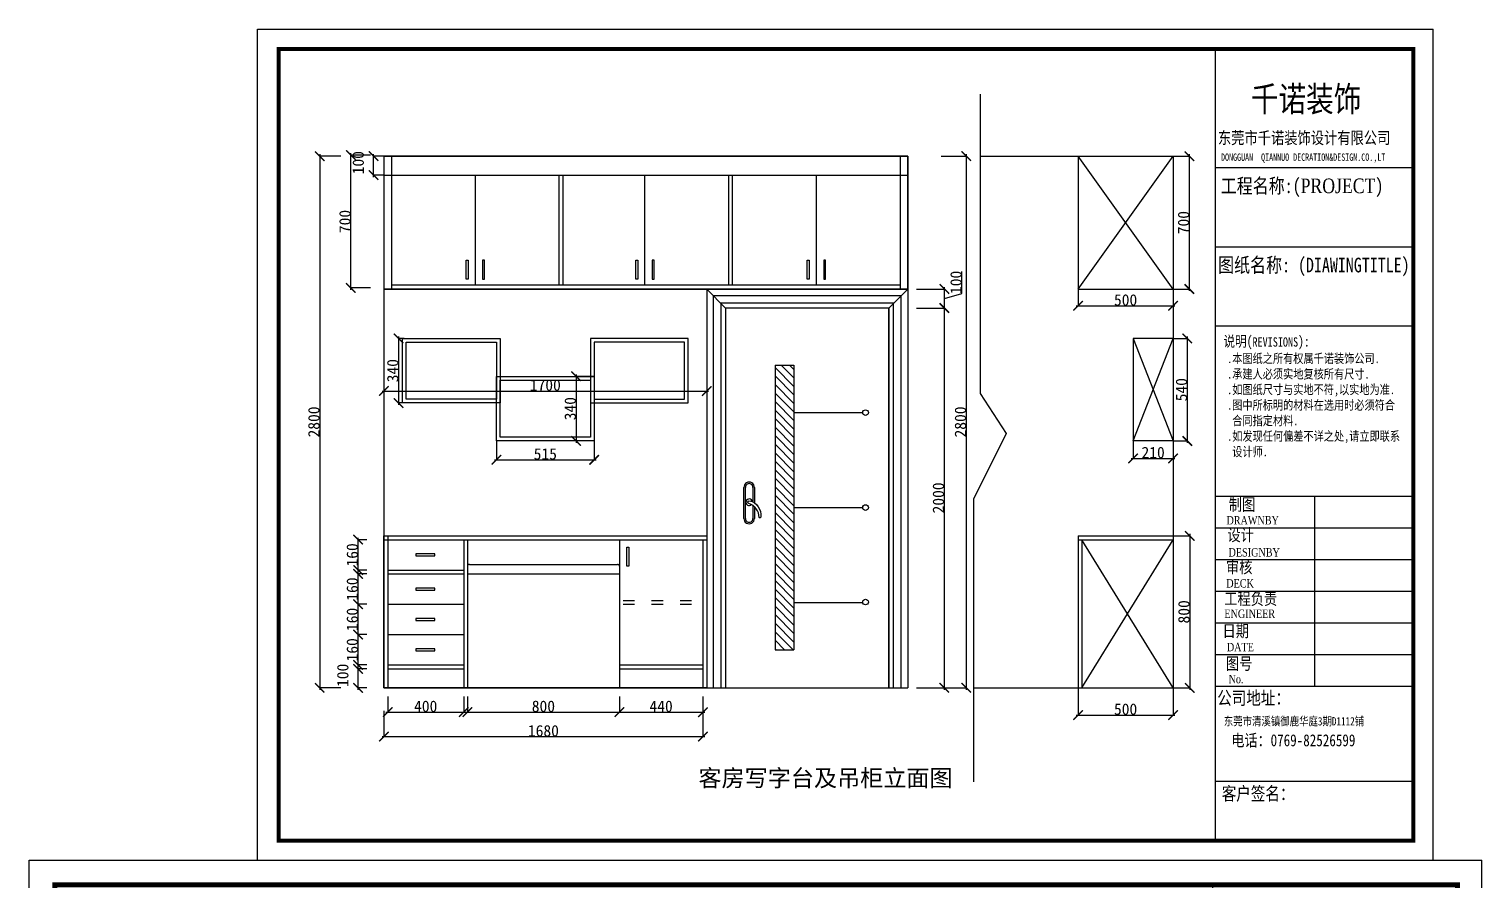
# Model space of a CAD drawing. Header units: millimetres. Extents: x 1149180 to 1411665549, y -85375798 to -28940.
# Drawn here: x 1174952 to 1182606, y -94123 to -89636 of the extents above; entities that cross this region are included whole.
import ezdxf

# ---------------------------------------------------------------- set-up
doc = ezdxf.new("R2010")
doc.units = ezdxf.units.MM
doc.header["$PDMODE"] = 35
doc.linetypes.add('ACAD_ISO03W100', pattern=[30, 12, -18])
for name, color, linetype in [('TEXT', 3, 'Continuous'), ('WALLA', 3, 'Continuous'), ('图框', 7, 'Continuous'), ('填充', 8, 'Continuous'), ('柜子', 3, 'Continuous')]:
    doc.layers.add(name, color=color, linetype=linetype)
doc.styles.add('150', font='SimSun.ttf', dxfattribs={"height": 150})
doc.styles.add('云', font='SimSun.ttf')
doc.styles.add('宋体字', font='NSimSun.ttf', dxfattribs={"width": 0.8, "height": 120})
doc.dimstyles.new('标准', dxfattribs={"dimtxt": 60, "dimasz": 50, "dimexe": 1, "dimexo": 1, "dimtad": 1, "dimdec": 0, "dimtxsty": '云', "dimblk": 'ARCHTICK', "dimcen": 50, "dimdle": 10, "dimclrd": 24, "dimclre": 22, "dimclrt": 24, "dimadec": 0, "dimazin": 0, "dimtfac": 1, "dimtdec": 0, "dimtmove": 1, "dimatfit": 3, "dimldrblk": 'OBLIQUE', "dimfxl": 1.25, "dimarcsym": 0})

# ---------------------------------------------------------------- blocks, each defined once
blk = doc.blocks.new('门把手')
for p, q in [((-334, -8.8), (-334, 154.6)), ((-326, -8.8), (-326, 154.6)), ((-286.8, 154.6), (-286.8, 77.9)), ((-278.8, 154.6), (-278.8, 73.2)), ((-286.8, 59.5), (-286.8, -8.8)), ((-278.8, 53.3), (-278.8, -8.8))]:
    blk.add_line(p, q)
blk.add_lwpolyline([(-304.8, 84.3, -0.388218), (-244.7, -1.8, -0.750063), (-254.1, -3.3, 0.340975), (-307.7, 69.1, -0.874176), (-305.5, 84.3, 0.003978)], format="xyb")
for centre, radius, start, end in [((-306.4, 155), 27.6, 359.04288, 180.95712), ((-306.4, 155), 19.6, 359.04288, 180.95712), ((-306.2, 76.3), 17.4, 8.66699, 313.81761), ((-306.4, -9.7), 27.6, 177.40558, 2.59442), ((-306.4, -9.7), 19.6, 177.40558, 2.59442)]:
    blk.add_arc(centre, radius, start, end)
blk = doc.blocks.new('3safdad')
at = {"layer": '图框', "color": 3}
for p, q in [((-132895, -152671), (-115431, -152671)), ((-132895, -165019), (-132895, -152671)), ((-115431, -165019), (-115431, -152671)), ((-115431, -165019), (-115431, -152671)), ((-115431, -165019), (-115431, -152671)), ((-132895, -165019), (-115431, -165019))]:
    blk.add_line(p, q, dxfattribs=at)
at = {"layer": '图框', "color": 8}
for p, q in [((-132895, -165019), (-132895, -152671)), ((-118665, -164725), (-118665, -152965)), ((-118665, -154729), (-115725, -154729)), ((-118665, -155905), (-115725, -155905)), ((-118665, -157081), (-115725, -157081)), ((-118665, -159609), (-115725, -159609)), ((-117195, -159609), (-117195, -162432)), ((-118665, -160080), (-115725, -160080)), ((-118665, -160550), (-115725, -160550)), ((-118665, -161020), (-115725, -161020)), ((-118665, -161491), (-115725, -161491)), ((-118665, -161961), (-115725, -161961)), ((-118665, -162432), (-115725, -162432)), ((-118665, -163843), (-115725, -163843))]:
    blk.add_line(p, q, dxfattribs=at)
at = {"layer": '图框', "color": 8, "const_width": 58.8}
blk.add_lwpolyline([(-132584, -164725), (-132584, -152965), (-115725, -152965), (-115725, -164725)], close=True, dxfattribs=at)
at = {"layer": '图框', "color": 1, "attachment_point": 1, "style": '宋体字'}
for s, insert, char_height, width in [('{\\fSimHei|b0|i0|c134|p2;\\H1.484x;千诺装饰}', (-118138, -153522), 253.24, 6613.24), ('{\\fSimSun|b0|i0|c134|p54;东莞市千诺装饰设计有限公司}', (-118627, -154196), 180.51, 4713.92), ('DONGGUAN  QIANNUO DECRATION&DESIGN.CO.,LT', (-118582, -154519), 109.4, 2856.92), ('{\\fSimSun|b0|i0|c134|p54;工程名称:(\\fTimes New Roman|b0|i0|c0|p18;PROJECT\\fSimSun|b0|i0|c134|p54;)}', (-118586, -154891), 217.63, 8266.55), ('{\\fSimSun|b0|i0|c134|p54;图纸名称: (}DIAWINGTITLE{\\fSimSun|b0|i0|c134|p54;)}', (-118625, -156067), 217.63, 8266.55), ('{\\fArial|b0|i0|c0|p32;\\H1.143x;     \\fSimSun|b0|i0|c134|p54;说明(\\fSimHei|b0|i0|c134|p2;\\H0.8749x;REVISIONS\\fSimSun|b0|i0|c134|p54;\\H1.143x;):\\P\\H0.8749x;    .本图纸之所有权属千诺装饰公司.\\P    .承建人必须实地复核所有尺寸.\\P    .如图纸尺寸与实地不符,以实地为准.\\P    .图中所标明的材料在选用时必须符合\\P     合同指定材料.\\P    .如发现任何偏差不详之处,请立即联系\\P     设计师.}', (-118792, -157230), 138.49, 5703.84), ('\\f黑体|b0|i0|c134|p2;制图', (-118467, -159643), 180.51, 4713.92), ('{\\fTimes New Roman|b0|i0|c0|p18;DRAWNBY}', (-118501, -159905), 124.76, 4713.92), ('\\f黑体|b0|i0|c134|p2;设计', (-118488, -160094), 180.51, 4713.92), ('{\\fTimes New Roman|b0|i0|c0|p18;DESIGNBY}', (-118470, -160382), 124.76, 4713.92), ('{\\fSimSun|b0|i0|c134|p54;审核}', (-118509, -160573), 180.51, 4713.92), ('\\fTimes New Roman|b0|i0|c0|p18;DECK', (-118504, -160842), 124.76, 4713.92), ('\\f黑体|b0|i0|c134|p2;工程负责', (-118535, -161042), 180.51, 4713.92), ('\\fTimes New Roman|b0|i0|c0|p18;ENGINEER', (-118532, -161294), 124.76, 4713.92), ('{\\fSimSun|b0|i0|c134|p54;日期}', (-118560, -161521), 180.51, 4713.92), ('{\\fTimes New Roman|b0|i0|c0|p18;DATE}', (-118495, -161789), 124.76, 4713.92), ('图号', (-118509, -162006), 180.5, 4713.92), ('{\\fTimes New Roman|b0|i0|c0|p18;No.}', (-118470, -162264), 124.76, 4713.92), ('公司地址：', (-118638, -162509), 197.8, 4713.92), ('东莞市清溪镇御鹿华庭3期D1112铺', (-118540, -162891), 124.76, 8266.55), ('电话：0769-82526599', (-118428, -163147), 178.06, 8266.55), ('{\\fSimSun|b0|i0|c134|p54;\\H1.096x;客户签名：}', (-118571, -163928), 180.51, 4713.92)]:
    blk.add_mtext(s, dxfattribs=dict(at, insert=insert, char_height=char_height, width=width))
blk = doc.blocks.new('_ArchTick')
at = {"color": 0, "linetype": 'ByBlock', "const_width": 0.15}
blk.add_lwpolyline([(-0.5, -0.5), (0.5, 0.5)], dxfattribs=at)
blk = doc.blocks.new('*D1178')
at = {"layer": 'Defpoints', "color": 0}
for p in [(1176821.8, -93226.3), (1178501.8, -93226.3), (1178501.8, -93362.9)]:
    blk.add_point(p, dxfattribs=at)
at = {"layer": '填充', "color": 22, "lineweight": -2}
for p, q in [((1176821.8, -93227.3), (1176821.8, -93363.9)), ((1178501.8, -93227.3), (1178501.8, -93363.9))]:
    blk.add_line(p, q, dxfattribs=at)
at = {"layer": '填充', "color": 24, "lineweight": -2}
blk.add_line((1176811.8, -93362.9), (1178511.8, -93362.9), dxfattribs=at)
at = {"layer": '填充', "color": 24, "lineweight": -2, "xscale": 50, "yscale": 50, "zscale": 50, "rotation": 180}
blk.add_blockref('_ArchTick', (1176821.8, -93362.9), dxfattribs=at)
at = {"layer": '填充', "color": 24, "lineweight": -2, "xscale": 50, "yscale": 50, "zscale": 50}
blk.add_blockref('_ArchTick', (1178501.8, -93362.9), dxfattribs=at)
at = {"layer": '填充', "color": 24, "insert": (1177661.8, -93332.3), "char_height": 60, "attachment_point": 5, "style": '云'}
blk.add_mtext('1680', dxfattribs=at)
blk = doc.blocks.new('_Oblique')
at = {"color": 0, "linetype": 'ByBlock', "lineweight": -2}
blk.add_line((-0.5, -0.5), (0.5, 0.5), dxfattribs=at)
blk = doc.blocks.new('*D1179')
at = {"layer": 'Defpoints', "color": 0}
for p in [(1176841.8, -93151), (1177241.8, -93151), (1177241.8, -93233.8)]:
    blk.add_point(p, dxfattribs=at)
at = {"layer": '填充', "color": 22, "lineweight": -2}
for p, q in [((1176841.8, -93152), (1176841.8, -93234.8)), ((1177241.8, -93152), (1177241.8, -93234.8))]:
    blk.add_line(p, q, dxfattribs=at)
at = {"layer": '填充', "color": 24, "lineweight": -2}
blk.add_line((1176831.8, -93233.8), (1177251.8, -93233.8), dxfattribs=at)
at = {"layer": '填充', "color": 24, "lineweight": -2, "xscale": 50, "yscale": 50, "zscale": 50, "rotation": 180}
blk.add_blockref('_ArchTick', (1176841.8, -93233.8), dxfattribs=at)
at = {"layer": '填充', "color": 24, "lineweight": -2, "xscale": 50, "yscale": 50, "zscale": 50}
blk.add_blockref('_ArchTick', (1177241.8, -93233.8), dxfattribs=at)
at = {"layer": '填充', "color": 24, "insert": (1177041.8, -93203.2), "char_height": 60, "attachment_point": 5, "style": '云'}
blk.add_mtext('400', dxfattribs=at)
blk = doc.blocks.new('*D1180')
at = {"layer": 'Defpoints', "color": 0}
for p in [(1177261.8, -93151), (1178061.8, -93151), (1178061.8, -93233.8)]:
    blk.add_point(p, dxfattribs=at)
at = {"layer": '填充', "color": 22, "lineweight": -2}
for p, q in [((1177261.8, -93152), (1177261.8, -93234.8)), ((1178061.8, -93152), (1178061.8, -93234.8))]:
    blk.add_line(p, q, dxfattribs=at)
at = {"layer": '填充', "color": 24, "lineweight": -2}
blk.add_line((1177251.8, -93233.8), (1178071.8, -93233.8), dxfattribs=at)
at = {"layer": '填充', "color": 24, "lineweight": -2, "xscale": 50, "yscale": 50, "zscale": 50, "rotation": 180}
blk.add_blockref('_ArchTick', (1177261.8, -93233.8), dxfattribs=at)
at = {"layer": '填充', "color": 24, "lineweight": -2, "xscale": 50, "yscale": 50, "zscale": 50}
blk.add_blockref('_ArchTick', (1178061.8, -93233.8), dxfattribs=at)
at = {"layer": '填充', "color": 24, "insert": (1177661.8, -93203.2), "char_height": 60, "attachment_point": 5, "style": '云'}
blk.add_mtext('800', dxfattribs=at)
blk = doc.blocks.new('*D1181')
at = {"layer": 'Defpoints', "color": 0}
for p in [(1178061.8, -93151), (1178501.8, -93151), (1178501.8, -93233.8)]:
    blk.add_point(p, dxfattribs=at)
at = {"layer": '填充', "color": 22, "lineweight": -2}
for p, q in [((1178061.8, -93152), (1178061.8, -93234.8)), ((1178501.8, -93152), (1178501.8, -93234.8))]:
    blk.add_line(p, q, dxfattribs=at)
at = {"layer": '填充', "color": 24, "lineweight": -2}
blk.add_line((1178051.8, -93233.8), (1178511.8, -93233.8), dxfattribs=at)
at = {"layer": '填充', "color": 24, "lineweight": -2, "xscale": 50, "yscale": 50, "zscale": 50, "rotation": 180}
blk.add_blockref('_ArchTick', (1178061.8, -93233.8), dxfattribs=at)
at = {"layer": '填充', "color": 24, "lineweight": -2, "xscale": 50, "yscale": 50, "zscale": 50}
blk.add_blockref('_ArchTick', (1178501.8, -93233.8), dxfattribs=at)
at = {"layer": '填充', "color": 24, "insert": (1178281.8, -93203.2), "char_height": 60, "attachment_point": 5, "style": '云'}
blk.add_mtext('440', dxfattribs=at)
blk = doc.blocks.new('*D1182')
at = {"layer": 'Defpoints', "color": 0}
for p in [(1176595.1, -90305.5), (1176483.5, -93105.5), (1176595.1, -93105.5)]:
    blk.add_point(p, dxfattribs=at)
at = {"layer": '填充', "color": 22, "lineweight": -2}
for p, q in [((1176594.1, -90305.5), (1176482.5, -90305.5)), ((1176594.1, -93105.5), (1176482.5, -93105.5))]:
    blk.add_line(p, q, dxfattribs=at)
at = {"layer": '填充', "color": 24, "lineweight": -2}
blk.add_line((1176483.5, -90295.5), (1176483.5, -93115.5), dxfattribs=at)
at = {"layer": '填充', "color": 24, "lineweight": -2, "xscale": 50, "yscale": 50, "zscale": 50}
for p, rotation in [((1176483.5, -90305.5), 90), ((1176483.5, -93105.5), 270)]:
    blk.add_blockref('_ArchTick', p, dxfattribs=dict(at, rotation=rotation))
at = {"layer": '填充', "color": 24, "insert": (1176452.9, -91705.5), "char_height": 60, "attachment_point": 5, "rotation": 90, "style": '云'}
blk.add_mtext('2800', dxfattribs=at)
blk = doc.blocks.new('*D1183')
at = {"layer": 'Defpoints', "color": 0}
for p in [(1176685.7, -93005.5), (1176733.2, -93005.5), (1176733.2, -93105.5)]:
    blk.add_point(p, dxfattribs=at)
at = {"layer": '填充', "color": 22, "lineweight": -2}
for p, q in [((1176732.2, -93005.5), (1176684.7, -93005.5)), ((1176732.2, -93105.5), (1176684.7, -93105.5))]:
    blk.add_line(p, q, dxfattribs=at)
at = {"layer": '填充', "color": 24, "lineweight": -2}
blk.add_line((1176685.7, -93115.5), (1176685.7, -92995.5), dxfattribs=at)
at = {"layer": '填充', "color": 24, "lineweight": -2, "xscale": 50, "yscale": 50, "zscale": 50}
for p, rotation in [((1176685.7, -93005.5), 90), ((1176685.7, -93105.5), 270)]:
    blk.add_blockref('_ArchTick', p, dxfattribs=dict(at, rotation=rotation))
at = {"layer": '填充', "color": 24, "insert": (1176605.1, -93039.9), "char_height": 60, "attachment_point": 5, "rotation": 90, "style": '云'}
blk.add_mtext('100', dxfattribs=at)
blk = doc.blocks.new('*D1184')
at = {"layer": 'Defpoints', "color": 0}
for p in [(1176685.7, -92825.5), (1176733.2, -92825.5), (1176733.2, -92985.5)]:
    blk.add_point(p, dxfattribs=at)
at = {"layer": '填充', "color": 22, "lineweight": -2}
for p, q in [((1176732.2, -92825.5), (1176684.7, -92825.5)), ((1176732.2, -92985.5), (1176684.7, -92985.5))]:
    blk.add_line(p, q, dxfattribs=at)
at = {"layer": '填充', "color": 24, "lineweight": -2}
blk.add_line((1176685.7, -92995.5), (1176685.7, -92815.5), dxfattribs=at)
at = {"layer": '填充', "color": 24, "lineweight": -2, "xscale": 50, "yscale": 50, "zscale": 50}
for p, rotation in [((1176685.7, -92825.5), 90), ((1176685.7, -92985.5), 270)]:
    blk.add_blockref('_ArchTick', p, dxfattribs=dict(at, rotation=rotation))
at = {"layer": '填充', "color": 24, "insert": (1176655.1, -92905.5), "char_height": 60, "attachment_point": 5, "rotation": 90, "style": '云'}
blk.add_mtext('160', dxfattribs=at)
blk = doc.blocks.new('*D1185')
at = {"layer": 'Defpoints', "color": 0}
for p in [(1176685.7, -92665.5), (1176733.2, -92665.5), (1176733.2, -92825.5)]:
    blk.add_point(p, dxfattribs=at)
at = {"layer": '填充', "color": 22, "lineweight": -2}
for p, q in [((1176732.2, -92665.5), (1176684.7, -92665.5)), ((1176732.2, -92825.5), (1176684.7, -92825.5))]:
    blk.add_line(p, q, dxfattribs=at)
at = {"layer": '填充', "color": 24, "lineweight": -2}
blk.add_line((1176685.7, -92835.5), (1176685.7, -92655.5), dxfattribs=at)
at = {"layer": '填充', "color": 24, "lineweight": -2, "xscale": 50, "yscale": 50, "zscale": 50}
for p, rotation in [((1176685.7, -92665.5), 90), ((1176685.7, -92825.5), 270)]:
    blk.add_blockref('_ArchTick', p, dxfattribs=dict(at, rotation=rotation))
at = {"layer": '填充', "color": 24, "insert": (1176655.1, -92745.5), "char_height": 60, "attachment_point": 5, "rotation": 90, "style": '云'}
blk.add_mtext('160', dxfattribs=at)
blk = doc.blocks.new('*D1186')
at = {"layer": 'Defpoints', "color": 0}
for p in [(1176685.7, -92505.5), (1176733.2, -92505.5), (1176733.2, -92665.5)]:
    blk.add_point(p, dxfattribs=at)
at = {"layer": '填充', "color": 22, "lineweight": -2}
for p, q in [((1176732.2, -92505.5), (1176684.7, -92505.5)), ((1176732.2, -92665.5), (1176684.7, -92665.5))]:
    blk.add_line(p, q, dxfattribs=at)
at = {"layer": '填充', "color": 24, "lineweight": -2}
blk.add_line((1176685.7, -92675.5), (1176685.7, -92495.5), dxfattribs=at)
at = {"layer": '填充', "color": 24, "lineweight": -2, "xscale": 50, "yscale": 50, "zscale": 50}
for p, rotation in [((1176685.7, -92505.5), 90), ((1176685.7, -92665.5), 270)]:
    blk.add_blockref('_ArchTick', p, dxfattribs=dict(at, rotation=rotation))
at = {"layer": '填充', "color": 24, "insert": (1176655.1, -92585.5), "char_height": 60, "attachment_point": 5, "rotation": 90, "style": '云'}
blk.add_mtext('160', dxfattribs=at)
blk = doc.blocks.new('*D1187')
at = {"layer": 'Defpoints', "color": 0}
for p in [(1176685.7, -92325.5), (1176733.2, -92325.5), (1176733.2, -92485.5)]:
    blk.add_point(p, dxfattribs=at)
at = {"layer": '填充', "color": 22, "lineweight": -2}
for p, q in [((1176732.2, -92325.5), (1176684.7, -92325.5)), ((1176732.2, -92485.5), (1176684.7, -92485.5))]:
    blk.add_line(p, q, dxfattribs=at)
at = {"layer": '填充', "color": 24, "lineweight": -2}
blk.add_line((1176685.7, -92495.5), (1176685.7, -92315.5), dxfattribs=at)
at = {"layer": '填充', "color": 24, "lineweight": -2, "xscale": 50, "yscale": 50, "zscale": 50}
for p, rotation in [((1176685.7, -92325.5), 90), ((1176685.7, -92485.5), 270)]:
    blk.add_blockref('_ArchTick', p, dxfattribs=dict(at, rotation=rotation))
at = {"layer": '填充', "color": 24, "insert": (1176655.1, -92405.5), "char_height": 60, "attachment_point": 5, "rotation": 90, "style": '云'}
blk.add_mtext('160', dxfattribs=at)
blk = doc.blocks.new('*D1188')
at = {"layer": 'Defpoints', "color": 0}
for p in [(1176929.5, -91265.3), (1176898.9, -91605.3), (1176929.5, -91605.3)]:
    blk.add_point(p, dxfattribs=at)
at = {"layer": '填充', "color": 22, "lineweight": -2}
for p, q in [((1176928.5, -91265.3), (1176897.9, -91265.3)), ((1176928.5, -91605.3), (1176897.9, -91605.3))]:
    blk.add_line(p, q, dxfattribs=at)
at = {"layer": '填充', "color": 24, "lineweight": -2}
blk.add_line((1176898.9, -91255.3), (1176898.9, -91615.3), dxfattribs=at)
at = {"layer": '填充', "color": 24, "lineweight": -2, "xscale": 50, "yscale": 50, "zscale": 50}
for p, rotation in [((1176898.9, -91265.3), 90), ((1176898.9, -91605.3), 270)]:
    blk.add_blockref('_ArchTick', p, dxfattribs=dict(at, rotation=rotation))
at = {"layer": '填充', "color": 24, "insert": (1176868.3, -91435.3), "char_height": 60, "attachment_point": 5, "rotation": 90, "style": '云'}
blk.add_mtext('340', dxfattribs=at)
blk = doc.blocks.new('*D1189')
at = {"layer": 'Defpoints', "color": 0}
for p in [(1176647.1, -90299.7), (1176752.3, -90299.7), (1176752.3, -90999.7)]:
    blk.add_point(p, dxfattribs=at)
at = {"layer": '填充', "color": 22, "lineweight": -2}
for p, q in [((1176751.3, -90299.7), (1176646.1, -90299.7)), ((1176751.3, -90999.7), (1176646.1, -90999.7))]:
    blk.add_line(p, q, dxfattribs=at)
at = {"layer": '填充', "color": 24, "lineweight": -2}
blk.add_line((1176647.1, -91009.7), (1176647.1, -90289.7), dxfattribs=at)
at = {"layer": '填充', "color": 24, "lineweight": -2, "xscale": 50, "yscale": 50, "zscale": 50}
for p, rotation in [((1176647.1, -90299.7), 90), ((1176647.1, -90999.7), 270)]:
    blk.add_blockref('_ArchTick', p, dxfattribs=dict(at, rotation=rotation))
at = {"layer": '填充', "color": 24, "insert": (1176616.5, -90649.7), "char_height": 60, "attachment_point": 5, "rotation": 90, "style": '云'}
blk.add_mtext('700', dxfattribs=at)
blk = doc.blocks.new('*D1190')
at = {"layer": 'Defpoints', "color": 0}
for p in [(1176767.3, -90305.5), (1176821.8, -90305.5), (1176821.8, -90405.5)]:
    blk.add_point(p, dxfattribs=at)
at = {"layer": '填充', "color": 22, "lineweight": -2}
for p, q in [((1176820.8, -90305.5), (1176766.3, -90305.5)), ((1176820.8, -90405.5), (1176766.3, -90405.5))]:
    blk.add_line(p, q, dxfattribs=at)
at = {"layer": '填充', "color": 24, "lineweight": -2}
blk.add_line((1176767.3, -90415.5), (1176767.3, -90295.5), dxfattribs=at)
at = {"layer": '填充', "color": 24, "lineweight": -2, "xscale": 50, "yscale": 50, "zscale": 50}
for p, rotation in [((1176767.3, -90305.5), 90), ((1176767.3, -90405.5), 270)]:
    blk.add_blockref('_ArchTick', p, dxfattribs=dict(at, rotation=rotation))
at = {"layer": '填充', "color": 24, "insert": (1176686.6, -90339.9), "char_height": 60, "attachment_point": 5, "rotation": 90, "style": '云'}
blk.add_mtext('100', dxfattribs=at)
blk = doc.blocks.new('*D1191')
at = {"layer": 'Defpoints', "color": 0}
for p in [(1180478.5, -93105.5), (1180978.5, -93105.5), (1180978.5, -93249.1)]:
    blk.add_point(p, dxfattribs=at)
at = {"layer": '填充', "color": 22, "lineweight": -2}
for p, q in [((1180478.5, -93106.5), (1180478.5, -93250.1)), ((1180978.5, -93106.5), (1180978.5, -93250.1))]:
    blk.add_line(p, q, dxfattribs=at)
at = {"layer": '填充', "color": 24, "lineweight": -2}
blk.add_line((1180468.5, -93249.1), (1180988.5, -93249.1), dxfattribs=at)
at = {"layer": '填充', "color": 24, "lineweight": -2, "xscale": 50, "yscale": 50, "zscale": 50, "rotation": 180}
blk.add_blockref('_ArchTick', (1180478.5, -93249.1), dxfattribs=at)
at = {"layer": '填充', "color": 24, "lineweight": -2, "xscale": 50, "yscale": 50, "zscale": 50}
blk.add_blockref('_ArchTick', (1180978.5, -93249.1), dxfattribs=at)
at = {"layer": '填充', "color": 24, "insert": (1180728.5, -93218.5), "char_height": 60, "attachment_point": 5, "style": '云'}
blk.add_mtext('500', dxfattribs=at)
blk = doc.blocks.new('*D1192')
at = {"layer": 'Defpoints', "color": 0}
for p in [(1180768.5, -91805.5), (1180978.5, -91805.5), (1180978.5, -91897.3)]:
    blk.add_point(p, dxfattribs=at)
at = {"layer": '填充', "color": 22, "lineweight": -2}
for p, q in [((1180768.5, -91806.5), (1180768.5, -91898.3)), ((1180978.5, -91806.5), (1180978.5, -91898.3))]:
    blk.add_line(p, q, dxfattribs=at)
at = {"layer": '填充', "color": 24, "lineweight": -2}
blk.add_line((1180758.5, -91897.3), (1180988.5, -91897.3), dxfattribs=at)
at = {"layer": '填充', "color": 24, "lineweight": -2, "xscale": 50, "yscale": 50, "zscale": 50, "rotation": 180}
blk.add_blockref('_ArchTick', (1180768.5, -91897.3), dxfattribs=at)
at = {"layer": '填充', "color": 24, "lineweight": -2, "xscale": 50, "yscale": 50, "zscale": 50}
blk.add_blockref('_ArchTick', (1180978.5, -91897.3), dxfattribs=at)
at = {"layer": '填充', "color": 24, "insert": (1180873.5, -91866.7), "char_height": 60, "attachment_point": 5, "style": '云'}
blk.add_mtext('210', dxfattribs=at)
blk = doc.blocks.new('*D1193')
at = {"layer": 'Defpoints', "color": 0}
for p in [(1180978.5, -92305.5), (1180978.5, -93105.5), (1181066.4, -93105.5)]:
    blk.add_point(p, dxfattribs=at)
at = {"layer": '填充', "color": 24, "lineweight": -2}
blk.add_line((1181066.4, -92295.5), (1181066.4, -93115.5), dxfattribs=at)
at = {"layer": '填充', "color": 22, "lineweight": -2}
for p, q in [((1180979.5, -92305.5), (1181067.4, -92305.5)), ((1180979.5, -93105.5), (1181067.4, -93105.5))]:
    blk.add_line(p, q, dxfattribs=at)
at = {"layer": '填充', "color": 24, "lineweight": -2, "xscale": 50, "yscale": 50, "zscale": 50}
for p, rotation in [((1181066.4, -92305.5), 90), ((1181066.4, -93105.5), 270)]:
    blk.add_blockref('_ArchTick', p, dxfattribs=dict(at, rotation=rotation))
at = {"layer": '填充', "color": 24, "insert": (1181035.8, -92705.5), "char_height": 60, "attachment_point": 5, "rotation": 90, "style": '云'}
blk.add_mtext('800', dxfattribs=at)
blk = doc.blocks.new('*D1194')
at = {"layer": 'Defpoints', "color": 0}
for p in [(1180978.5, -91265.5), (1180978.5, -91805.5), (1181053.5, -91805.5)]:
    blk.add_point(p, dxfattribs=at)
at = {"layer": '填充', "color": 22, "lineweight": -2}
for p, q in [((1180979.5, -91265.5), (1181054.5, -91265.5)), ((1180979.5, -91805.5), (1181054.5, -91805.5))]:
    blk.add_line(p, q, dxfattribs=at)
at = {"layer": '填充', "color": 24, "lineweight": -2}
blk.add_line((1181053.5, -91255.5), (1181053.5, -91815.5), dxfattribs=at)
at = {"layer": '填充', "color": 24, "lineweight": -2, "xscale": 50, "yscale": 50, "zscale": 50}
for p, rotation in [((1181053.5, -91265.5), 90), ((1181053.5, -91805.5), 270)]:
    blk.add_blockref('_ArchTick', p, dxfattribs=dict(at, rotation=rotation))
at = {"layer": '填充', "color": 24, "insert": (1181022.9, -91535.5), "char_height": 60, "attachment_point": 5, "rotation": 90, "style": '云'}
blk.add_mtext('540', dxfattribs=at)
blk = doc.blocks.new('*D1195')
at = {"layer": 'Defpoints', "color": 0}
for p in [(1180978.5, -90305.5), (1181064.6, -90305.5), (1180978.5, -91005.5)]:
    blk.add_point(p, dxfattribs=at)
at = {"layer": '填充', "color": 22, "lineweight": -2}
for p, q in [((1180979.5, -90305.5), (1181065.6, -90305.5)), ((1180979.5, -91005.5), (1181065.6, -91005.5))]:
    blk.add_line(p, q, dxfattribs=at)
at = {"layer": '填充', "color": 24, "lineweight": -2}
blk.add_line((1181064.6, -91015.5), (1181064.6, -90295.5), dxfattribs=at)
at = {"layer": '填充', "color": 24, "lineweight": -2, "xscale": 50, "yscale": 50, "zscale": 50}
for p, rotation in [((1181064.6, -90305.5), 90), ((1181064.6, -91005.5), 270)]:
    blk.add_blockref('_ArchTick', p, dxfattribs=dict(at, rotation=rotation))
at = {"layer": '填充', "color": 24, "insert": (1181033.9, -90655.5), "char_height": 60, "attachment_point": 5, "rotation": 90, "style": '云'}
blk.add_mtext('700', dxfattribs=at)
blk = doc.blocks.new('*D1196')
at = {"layer": 'Defpoints', "color": 0}
for p in [(1180478.5, -91005.5), (1180978.5, -91005.5), (1180978.5, -91093.8)]:
    blk.add_point(p, dxfattribs=at)
at = {"layer": '填充', "color": 22, "lineweight": -2}
for p, q in [((1180478.5, -91006.5), (1180478.5, -91094.8)), ((1180978.5, -91006.5), (1180978.5, -91094.8))]:
    blk.add_line(p, q, dxfattribs=at)
at = {"layer": '填充', "color": 24, "lineweight": -2}
blk.add_line((1180468.5, -91093.8), (1180988.5, -91093.8), dxfattribs=at)
at = {"layer": '填充', "color": 24, "lineweight": -2, "xscale": 50, "yscale": 50, "zscale": 50, "rotation": 180}
blk.add_blockref('_ArchTick', (1180478.5, -91093.8), dxfattribs=at)
at = {"layer": '填充', "color": 24, "lineweight": -2, "xscale": 50, "yscale": 50, "zscale": 50}
blk.add_blockref('_ArchTick', (1180978.5, -91093.8), dxfattribs=at)
at = {"layer": '填充', "color": 24, "insert": (1180728.5, -91063.2), "char_height": 60, "attachment_point": 5, "style": '云'}
blk.add_mtext('500', dxfattribs=at)
blk = doc.blocks.new('*D1197')
at = {"layer": 'Defpoints', "color": 0}
for p in [(1179626.6, -91105.5), (1179626.6, -93105.5), (1179773.1, -93105.5)]:
    blk.add_point(p, dxfattribs=at)
at = {"layer": '填充', "color": 22, "lineweight": -2}
for p, q in [((1179627.6, -91105.5), (1179774.1, -91105.5)), ((1179627.6, -93105.5), (1179774.1, -93105.5))]:
    blk.add_line(p, q, dxfattribs=at)
at = {"layer": '填充', "color": 24, "lineweight": -2}
blk.add_line((1179773.1, -91095.5), (1179773.1, -93115.5), dxfattribs=at)
at = {"layer": '填充', "color": 24, "lineweight": -2, "xscale": 50, "yscale": 50, "zscale": 50}
for p, rotation in [((1179773.1, -91105.5), 90), ((1179773.1, -93105.5), 270)]:
    blk.add_blockref('_ArchTick', p, dxfattribs=dict(at, rotation=rotation))
at = {"layer": '填充', "color": 24, "insert": (1179742.5, -92105.5), "char_height": 60, "attachment_point": 5, "rotation": 90, "style": '云'}
blk.add_mtext('2000', dxfattribs=at)
blk = doc.blocks.new('*D1198')
at = {"layer": 'Defpoints', "color": 0}
for p in [(1179626.6, -91005.5), (1179774.1, -91005.5), (1179626.6, -91105.5)]:
    blk.add_point(p, dxfattribs=at)
at = {"layer": '填充', "color": 24, "lineweight": -2}
for p, q in [((1179866, -91028), (1179866, -90912.7)), ((1179774.1, -91115.5), (1179774.1, -90995.5)), ((1179774.1, -91055.5), (1179866, -91028))]:
    blk.add_line(p, q, dxfattribs=at)
at = {"layer": '填充', "color": 22, "lineweight": -2}
for p, q in [((1179627.6, -91005.5), (1179775.1, -91005.5)), ((1179627.6, -91105.5), (1179775.1, -91105.5))]:
    blk.add_line(p, q, dxfattribs=at)
at = {"layer": '填充', "color": 24, "lineweight": -2, "xscale": 50, "yscale": 50, "zscale": 50}
for p, rotation in [((1179774.1, -91005.5), 90), ((1179774.1, -91105.5), 270)]:
    blk.add_blockref('_ArchTick', p, dxfattribs=dict(at, rotation=rotation))
at = {"layer": '填充', "color": 24, "insert": (1179835.4, -90970.3), "char_height": 60, "attachment_point": 5, "rotation": 90, "style": '云'}
blk.add_mtext('100', dxfattribs=at)
blk = doc.blocks.new('*D1199')
at = {"layer": 'Defpoints', "color": 0}
for p in [(1179755.2, -90305.5), (1179755.2, -93105.5), (1179889.3, -93105.5)]:
    blk.add_point(p, dxfattribs=at)
at = {"layer": '填充', "color": 22, "lineweight": -2}
for p, q in [((1179756.2, -90305.5), (1179890.3, -90305.5)), ((1179756.2, -93105.5), (1179890.3, -93105.5))]:
    blk.add_line(p, q, dxfattribs=at)
at = {"layer": '填充', "color": 24, "lineweight": -2}
blk.add_line((1179889.3, -90295.5), (1179889.3, -93115.5), dxfattribs=at)
at = {"layer": '填充', "color": 24, "lineweight": -2, "xscale": 50, "yscale": 50, "zscale": 50}
for p, rotation in [((1179889.3, -90305.5), 90), ((1179889.3, -93105.5), 270)]:
    blk.add_blockref('_ArchTick', p, dxfattribs=dict(at, rotation=rotation))
at = {"layer": '填充', "color": 24, "insert": (1179858.6, -91705.5), "char_height": 60, "attachment_point": 5, "rotation": 90, "style": '云'}
blk.add_mtext('2800', dxfattribs=at)
blk = doc.blocks.new('*D1200')
at = {"layer": 'Defpoints', "color": 0}
for p in [(1177414.4, -91805.3), (1177929.3, -91805.3), (1177929.3, -91904.8)]:
    blk.add_point(p, dxfattribs=at)
at = {"layer": '填充', "color": 22, "lineweight": -2}
for p, q in [((1177414.4, -91806.3), (1177414.4, -91905.8)), ((1177929.3, -91806.3), (1177929.3, -91905.8))]:
    blk.add_line(p, q, dxfattribs=at)
at = {"layer": '填充', "color": 24, "lineweight": -2}
blk.add_line((1177404.4, -91904.8), (1177939.3, -91904.8), dxfattribs=at)
at = {"layer": '填充', "color": 24, "lineweight": -2, "xscale": 50, "yscale": 50, "zscale": 50, "rotation": 180}
blk.add_blockref('_ArchTick', (1177414.4, -91904.8), dxfattribs=at)
at = {"layer": '填充', "color": 24, "lineweight": -2, "xscale": 50, "yscale": 50, "zscale": 50}
blk.add_blockref('_ArchTick', (1177929.3, -91904.8), dxfattribs=at)
at = {"layer": '填充', "color": 24, "insert": (1177671.8, -91874.2), "char_height": 60, "attachment_point": 5, "style": '云'}
blk.add_mtext('515', dxfattribs=at)
blk = doc.blocks.new('*D1201')
at = {"layer": 'Defpoints', "color": 0}
for p in [(1177929.3, -91465.3), (1177834, -91805.3), (1177929.3, -91805.3)]:
    blk.add_point(p, dxfattribs=at)
at = {"layer": '填充', "color": 24, "lineweight": -2}
blk.add_line((1177834, -91455.3), (1177834, -91815.3), dxfattribs=at)
at = {"layer": '填充', "color": 22, "lineweight": -2}
for p, q in [((1177928.3, -91465.3), (1177833, -91465.3)), ((1177928.3, -91805.3), (1177833, -91805.3))]:
    blk.add_line(p, q, dxfattribs=at)
at = {"layer": '填充', "color": 24, "lineweight": -2, "xscale": 50, "yscale": 50, "zscale": 50}
for p, rotation in [((1177834, -91465.3), 90), ((1177834, -91805.3), 270)]:
    blk.add_blockref('_ArchTick', p, dxfattribs=dict(at, rotation=rotation))
at = {"layer": '填充', "color": 24, "insert": (1177803.4, -91635.3), "char_height": 60, "attachment_point": 5, "rotation": 90, "style": '云'}
blk.add_mtext('340', dxfattribs=at)
blk = doc.blocks.new('*D1203')
at = {"layer": 'Defpoints', "color": 0}
for p in [(1176821.8, -91424.6), (1178521.8, -91424.6), (1178521.8, -91542.5)]:
    blk.add_point(p, dxfattribs=at)
at = {"layer": 'WALLA', "color": 22, "lineweight": -2}
for p, q in [((1176821.8, -91425.6), (1176821.8, -91543.5)), ((1178521.8, -91425.6), (1178521.8, -91543.5))]:
    blk.add_line(p, q, dxfattribs=at)
at = {"layer": 'WALLA', "color": 24, "lineweight": -2}
blk.add_line((1176811.8, -91542.5), (1178531.8, -91542.5), dxfattribs=at)
at = {"layer": 'WALLA', "color": 24, "lineweight": -2, "xscale": 50, "yscale": 50, "zscale": 50, "rotation": 180}
blk.add_blockref('_ArchTick', (1176821.8, -91542.5), dxfattribs=at)
at = {"layer": 'WALLA', "color": 24, "lineweight": -2, "xscale": 50, "yscale": 50, "zscale": 50}
blk.add_blockref('_ArchTick', (1178521.8, -91542.5), dxfattribs=at)
at = {"layer": 'WALLA', "color": 24, "insert": (1177671.8, -91511.8), "char_height": 60, "attachment_point": 5, "style": '云'}
blk.add_mtext('1700', dxfattribs=at)

msp = doc.modelspace()

# ---------------------------------------------------------------- hatches: boundary and pattern name
at = {"layer": '填充', "ltscale": 2}
h = msp.add_hatch(dxfattribs=at)
h.set_pattern_fill('ANSI31', color=256, scale=10, style=0)
h.set_pattern_definition([(135, (1291028.982, -52113.45), (22.45064, 22.45064), [])])
h.paths.add_polyline_path([(1178881.8, -92905.5), (1178981.8, -92905.5), (1178981.8, -91405.5), (1178881.8, -91405.5)])

# ---------------------------------------------------------------- linework, layer by layer
at = {"color": 8}
for p, q in [((1176821.8, -90305.5), (1176821.8, -93105.5)), ((1176821.8, -90305.5), (1179581.8, -90305.5)), ((1176861.8, -90305.5), (1176861.8, -91005.5)), ((1179541.8, -90305.5), (1179541.8, -91005.5)), ((1179581.8, -90305.5), (1179581.8, -93105.5)), ((1179961.7, -90305.5), (1180978.5, -90305.5)), ((1180478.5, -90305.5), (1180478.5, -91005.5)), ((1180478.5, -91005.5), (1180978.5, -90305.5)), ((1180978.5, -91005.5), (1180478.5, -90305.5)), ((1180978.5, -90305.5), (1180978.5, -93105.5)), ((1176821.8, -90405.5), (1179581.8, -90405.5)), ((1177303.5, -90985.5), (1177303.5, -90405.5)), ((1177745.1, -90985.5), (1177745.1, -90405.5)), ((1177765.1, -90985.5), (1177765.1, -90405.5)), ((1178196.8, -90985.5), (1178196.8, -90405.5)), ((1178638.5, -90985.5), (1178638.5, -90405.5)), ((1178658.5, -90985.5), (1178658.5, -90405.5)), ((1179100.1, -90985.5), (1179100.1, -90405.5)), ((1179541.8, -90985.5), (1176861.8, -90985.5)), ((1179541.8, -91005.5), (1176821.8, -91005.5)), ((1178521.8, -91005.5), (1178521.8, -93105.5)), ((1178521.8, -91005.5), (1179581.8, -91005.5)), ((1178521.8, -91005.5), (1178621.8, -91105.5)), ((1179581.8, -91005.5), (1179481.8, -91105.5)), ((1180478.5, -91005.5), (1180978.5, -91005.5)), ((1180768.5, -91265.5), (1180768.5, -91805.5)), ((1180978.5, -91265.5), (1180768.5, -91265.5)), ((1180768.5, -91265.5), (1180978.5, -91805.5)), ((1180768.5, -91805.5), (1180978.5, -91265.5)), ((1180978.5, -91805.5), (1180768.5, -91805.5)), ((1176821.8, -92305.5), (1178521.8, -92305.5)), ((1176821.8, -92305.5), (1176821.8, -93105.5)), ((1176821.8, -92325.5), (1178521.8, -92325.5)), ((1176841.8, -92305.5), (1176841.8, -93105.5)), ((1177241.8, -92325.5), (1177241.8, -93105.5)), ((1177261.8, -92325.5), (1177261.8, -93105.5)), ((1178061.8, -92325.5), (1178061.8, -93105.5)), ((1178501.8, -92325.5), (1178501.8, -93105.5)), ((1180478.5, -92305.5), (1180478.5, -93105.5)), ((1180478.5, -92305.5), (1180978.5, -92305.5)), ((1180478.5, -92325.5), (1180978.5, -92325.5)), ((1180498.5, -92325.5), (1180498.5, -93105.5)), ((1180498.5, -93105.5), (1180978.5, -92325.5)), ((1180978.5, -93105.5), (1180498.5, -92325.5)), ((1176841.8, -92485.5), (1177241.8, -92485.5)), ((1176841.8, -92505.5), (1177241.8, -92505.5)), ((1177261.8, -92505.5), (1178061.8, -92505.5)), ((1177271.8, -92455.5), (1178051.8, -92455.5)), ((1176841.8, -92665.5), (1177241.8, -92665.5)), ((1176841.8, -92825.5), (1177241.8, -92825.5)), ((1176841.8, -92985.5), (1177241.8, -92985.5)), ((1178061.8, -92985.5), (1178501.8, -92985.5)), ((1176841.8, -93005.5), (1177241.8, -93005.5)), ((1178061.8, -93005.5), (1178501.8, -93005.5)), ((1176821.8, -93105.5), (1179581.8, -93105.5)), ((1179926.6, -93105.5), (1180978.5, -93105.5))]:
    msp.add_line(p, q, dxfattribs=at)
at = {"ltscale": 2}
for p, q in [((1178621.8, -91105.5), (1178621.8, -93105.5)), ((1179481.8, -91105.5), (1178621.8, -91105.5)), ((1179481.8, -91105.5), (1179481.8, -93105.5)), ((1178881.8, -91405.5), (1178881.8, -92905.5)), ((1178881.8, -91405.5), (1178981.8, -91405.5)), ((1178981.8, -91405.5), (1178981.8, -92905.5)), ((1178881.8, -92905.5), (1178981.8, -92905.5)), ((1178621.8, -93105.5), (1179481.8, -93105.5))]:
    msp.add_line(p, q, dxfattribs=at)
at = {"color": 8, "linetype": 'ACAD_ISO03W100', "ltscale": 5}
for p, q in [((1178081.8, -92645.5), (1178501.8, -92645.5)), ((1178081.8, -92665.5), (1178501.8, -92665.5))]:
    msp.add_line(p, q, dxfattribs=at)
at = {"color": 8}
for points in [[(1179546.8, -93105.5), (1179546.8, -91040.5), (1178556.8, -91040.5), (1178556.8, -93105.5)], [(1179506.8, -93105.5), (1179506.8, -91080.5), (1178596.8, -91080.5), (1178596.8, -93105.5)], [(1179481.8, -93105.5), (1179481.8, -91105.5), (1178621.8, -91105.5), (1178621.8, -93105.5)]]:
    msp.add_lwpolyline(points, dxfattribs=at)
for points in [[(1178101.8, -92365.5), (1178111.8, -92365.5), (1178111.8, -92465.5), (1178101.8, -92465.5)], [(1177089.6, -92400.5), (1176989.6, -92400.5), (1176989.6, -92410.5), (1177089.6, -92410.5)], [(1177089.6, -92580.5), (1176989.6, -92580.5), (1176989.6, -92590.5), (1177089.6, -92590.5)], [(1177089.6, -92740.5), (1176989.6, -92740.5), (1176989.6, -92750.5), (1177089.6, -92750.5)], [(1177089.6, -92900.5), (1176989.6, -92900.5), (1176989.6, -92910.5), (1177089.6, -92910.5)]]:
    msp.add_lwpolyline(points, close=True, dxfattribs=at)
at = {"ltscale": 2}
for centre in [(1179358.6, -91656.3), (1179358.6, -92156.3), (1179358.6, -92653.8)]:
    msp.add_circle(centre, 15, dxfattribs=at)
at = {"color": 8}
for centre, start, end in [((1177271.8, -92465.5), 90, 180), ((1178051.8, -92465.5), 0, 90)]:
    msp.add_arc(centre, 10, start, end, dxfattribs=at)
at = {"layer": 'TEXT', "color": 3}
for p, q in [((1179961.7, -89978.4), (1179961.7, -91554.9)), ((1179961.7, -91554.9), (1180099.7, -91766.3)), ((1180099.7, -91766.3), (1179926.6, -92112.4)), ((1179926.6, -92112.4), (1179926.6, -93600.7))]:
    msp.add_line(p, q, dxfattribs=at)
for points in [[(1177265.3, -90853.2), (1177265.3, -90953.2), (1177255.3, -90953.2), (1177255.3, -90853.2)], [(1177341.7, -90853.2), (1177341.7, -90953.2), (1177351.7, -90953.2), (1177351.7, -90853.2)], [(1178158.6, -90853.2), (1178158.6, -90953.2), (1178148.6, -90953.2), (1178148.6, -90853.2)], [(1178235, -90853.2), (1178235, -90953.2), (1178245, -90953.2), (1178245, -90853.2)], [(1179062, -90853.2), (1179062, -90953.2), (1179052, -90953.2), (1179052, -90853.2)], [(1179138.3, -90853.2), (1179138.3, -90953.2), (1179148.3, -90953.2), (1179148.3, -90853.2)]]:
    msp.add_lwpolyline(points, close=True, dxfattribs=at)
at = {"layer": 'WALLA', "color": 3}
for points in [[(1176821.8, -90305.5), (1176821.8, -91005.5), (1179581.8, -91005.5), (1179581.8, -90305.5)], [(1176821.8, -92305.5), (1178521.8, -92305.5), (1178521.8, -93105.5), (1176821.8, -93105.5)]]:
    msp.add_lwpolyline(points, close=True, dxfattribs=at)
at = {"layer": '填充', "ltscale": 2}
for p, q in [((1178981.8, -91655.5), (1179343.6, -91655.5)), ((1178981.8, -92155.5), (1179343.6, -92155.5)), ((1178981.8, -92655.5), (1179343.7, -92655.5))]:
    msp.add_line(p, q, dxfattribs=at)
at = {"layer": '填充', "color": 8}
for points in [[(1179581.8, -90305.5), (1179581.8, -91005.5), (1176821.8, -91005.5)], [(1179541.8, -90305.5), (1179541.8, -91005.5)]]:
    msp.add_lwpolyline(points, dxfattribs=at)
for points in [[(1176919.5, -91265.3), (1177434.4, -91265.3), (1177434.4, -91605.3), (1176919.5, -91605.3)], [(1176939.5, -91285.3), (1177414.4, -91285.3), (1177414.4, -91585.3), (1176939.5, -91585.3)], [(1178424.2, -91265.3), (1177909.3, -91265.3), (1177909.3, -91605.3), (1178424.2, -91605.3)], [(1178404.2, -91285.3), (1177929.3, -91285.3), (1177929.3, -91585.3), (1178404.2, -91585.3)], [(1177414.4, -91465.3), (1177929.3, -91465.3), (1177929.3, -91805.3), (1177414.4, -91805.3)], [(1177434.4, -91485.3), (1177909.3, -91485.3), (1177909.3, -91785.3), (1177434.4, -91785.3)]]:
    msp.add_lwpolyline(points, close=True, dxfattribs=at)

# ---------------------------------------------------------------- block references
msp.add_blockref('门把手', (1179051.8, -92204.7))
at = {"layer": '柜子', "color": 3}
for p, xscale, yscale, zscale in [((1223275.7, -35504.9), 0.354560976033099, 0.3545609759967192, 0.354560976), ((1233191.7, -27108.1), 0.438237366368412, 0.4382373663320323, 0.438237366336)]:
    msp.add_blockref('3safdad', p, dxfattribs=dict(at, xscale=xscale, yscale=yscale, zscale=zscale))

# ---------------------------------------------------------------- texts
at = {"layer": '填充', "color": 1, "ltscale": 100, "insert": (1178478.4, -93536.3), "char_height": 89.25, "width": 1475.85, "attachment_point": 1, "style": '150'}
msp.add_mtext('客房写字台及吊柜立面图', dxfattribs=at)

# ---------------------------------------------------------------- dimensions: what is measured, and where the dimension line sits
at = {"layer": 'WALLA', "color": 3}
dim = msp.add_aligned_dim(p1=(1176821.8, -91424.6), p2=(1178521.8, -91424.6), distance=-117.9, dimstyle='标准', dxfattribs=at)
dim.commit()
dim.dimension.update_dxf_attribs({"geometry": '*D1203', "text_midpoint": (1177671.8, -91511.8)})
at = {"layer": '填充', "color": 8}
for p1, p2, distance, picture, middle in [((1176595.1, -90305.5), (1176595.1, -93105.5), -111.6, '*D1182', (1176452.9, -91705.5)), ((1176752.3, -90999.7), (1176752.3, -90299.7), 105.2, '*D1189', (1176616.5, -90649.7)), ((1176821.8, -90405.5), (1176821.8, -90305.5), 54.5, '*D1190', (1176686.6, -90339.9)), ((1179755.2, -90305.5), (1179755.2, -93105.5), 134, '*D1199', (1179858.6, -91705.5)), ((1180978.5, -91005.5), (1180978.5, -90305.5), -86, '*D1195', (1181033.9, -90655.5)), ((1179626.6, -91105.5), (1179626.6, -91005.5), -147.5, '*D1198', (1179835.4, -91027.3)), ((1180478.5, -91005.5), (1180978.5, -91005.5), -88.2, '*D1196', (1180728.5, -91063.2)), ((1179626.6, -91105.5), (1179626.6, -93105.5), 146.5, '*D1197', (1179742.5, -92105.5)), ((1176929.5, -91265.3), (1176929.5, -91605.3), -30.6, '*D1188', (1176868.3, -91435.3)), ((1180978.5, -91265.5), (1180978.5, -91805.5), 75, '*D1194', (1181022.9, -91535.5)), ((1177929.3, -91465.3), (1177929.3, -91805.3), -95.2, '*D1201', (1177803.4, -91635.3)), ((1177414.4, -91805.3), (1177929.3, -91805.3), -99.5, '*D1200', (1177671.8, -91874.2)), ((1180768.5, -91805.5), (1180978.5, -91805.5), -91.8, '*D1192', (1180873.5, -91866.7)), ((1180978.5, -92305.5), (1180978.5, -93105.5), 87.9, '*D1193', (1181035.8, -92705.5)), ((1176733.2, -93105.5), (1176733.2, -93005.5), 47.5, '*D1183', (1176605.1, -93039.9)), ((1180478.5, -93105.5), (1180978.5, -93105.5), -143.6, '*D1191', (1180728.5, -93218.5)), ((1176841.8, -93151), (1177241.8, -93151), -82.8, '*D1179', (1177041.8, -93203.2)), ((1177261.8, -93151), (1178061.8, -93151), -82.8, '*D1180', (1177661.8, -93203.2)), ((1178061.8, -93151), (1178501.8, -93151), -82.8, '*D1181', (1178281.8, -93203.2)), ((1176821.8, -93226.3), (1178501.8, -93226.3), -136.6, '*D1178', (1177661.8, -93332.3))]:
    dim = msp.add_aligned_dim(p1=p1, p2=p2, distance=distance, dimstyle='标准', dxfattribs=at)
    dim.commit()
    dim.dimension.update_dxf_attribs({"geometry": picture, "text_midpoint": middle})
for base, p1, p2, picture, middle in [((1176685.7, -92325.5), (1176733.2, -92485.5), (1176733.2, -92325.5), '*D1187', (1176655.1, -92405.5)), ((1176685.7, -92505.5), (1176733.2, -92665.5), (1176733.2, -92505.5), '*D1186', (1176655.1, -92585.5)), ((1176685.7, -92665.5), (1176733.2, -92825.5), (1176733.2, -92665.5), '*D1185', (1176655.1, -92745.5)), ((1176685.7, -92825.5), (1176733.2, -92985.5), (1176733.2, -92825.5), '*D1184', (1176655.1, -92905.5))]:
    dim = msp.add_linear_dim(base=base, p1=p1, p2=p2, angle=270, dimstyle='标准', dxfattribs=at)
    dim.commit()
    dim.dimension.update_dxf_attribs({"geometry": picture, "text_midpoint": middle})

doc.saveas('drawing.dxf')
